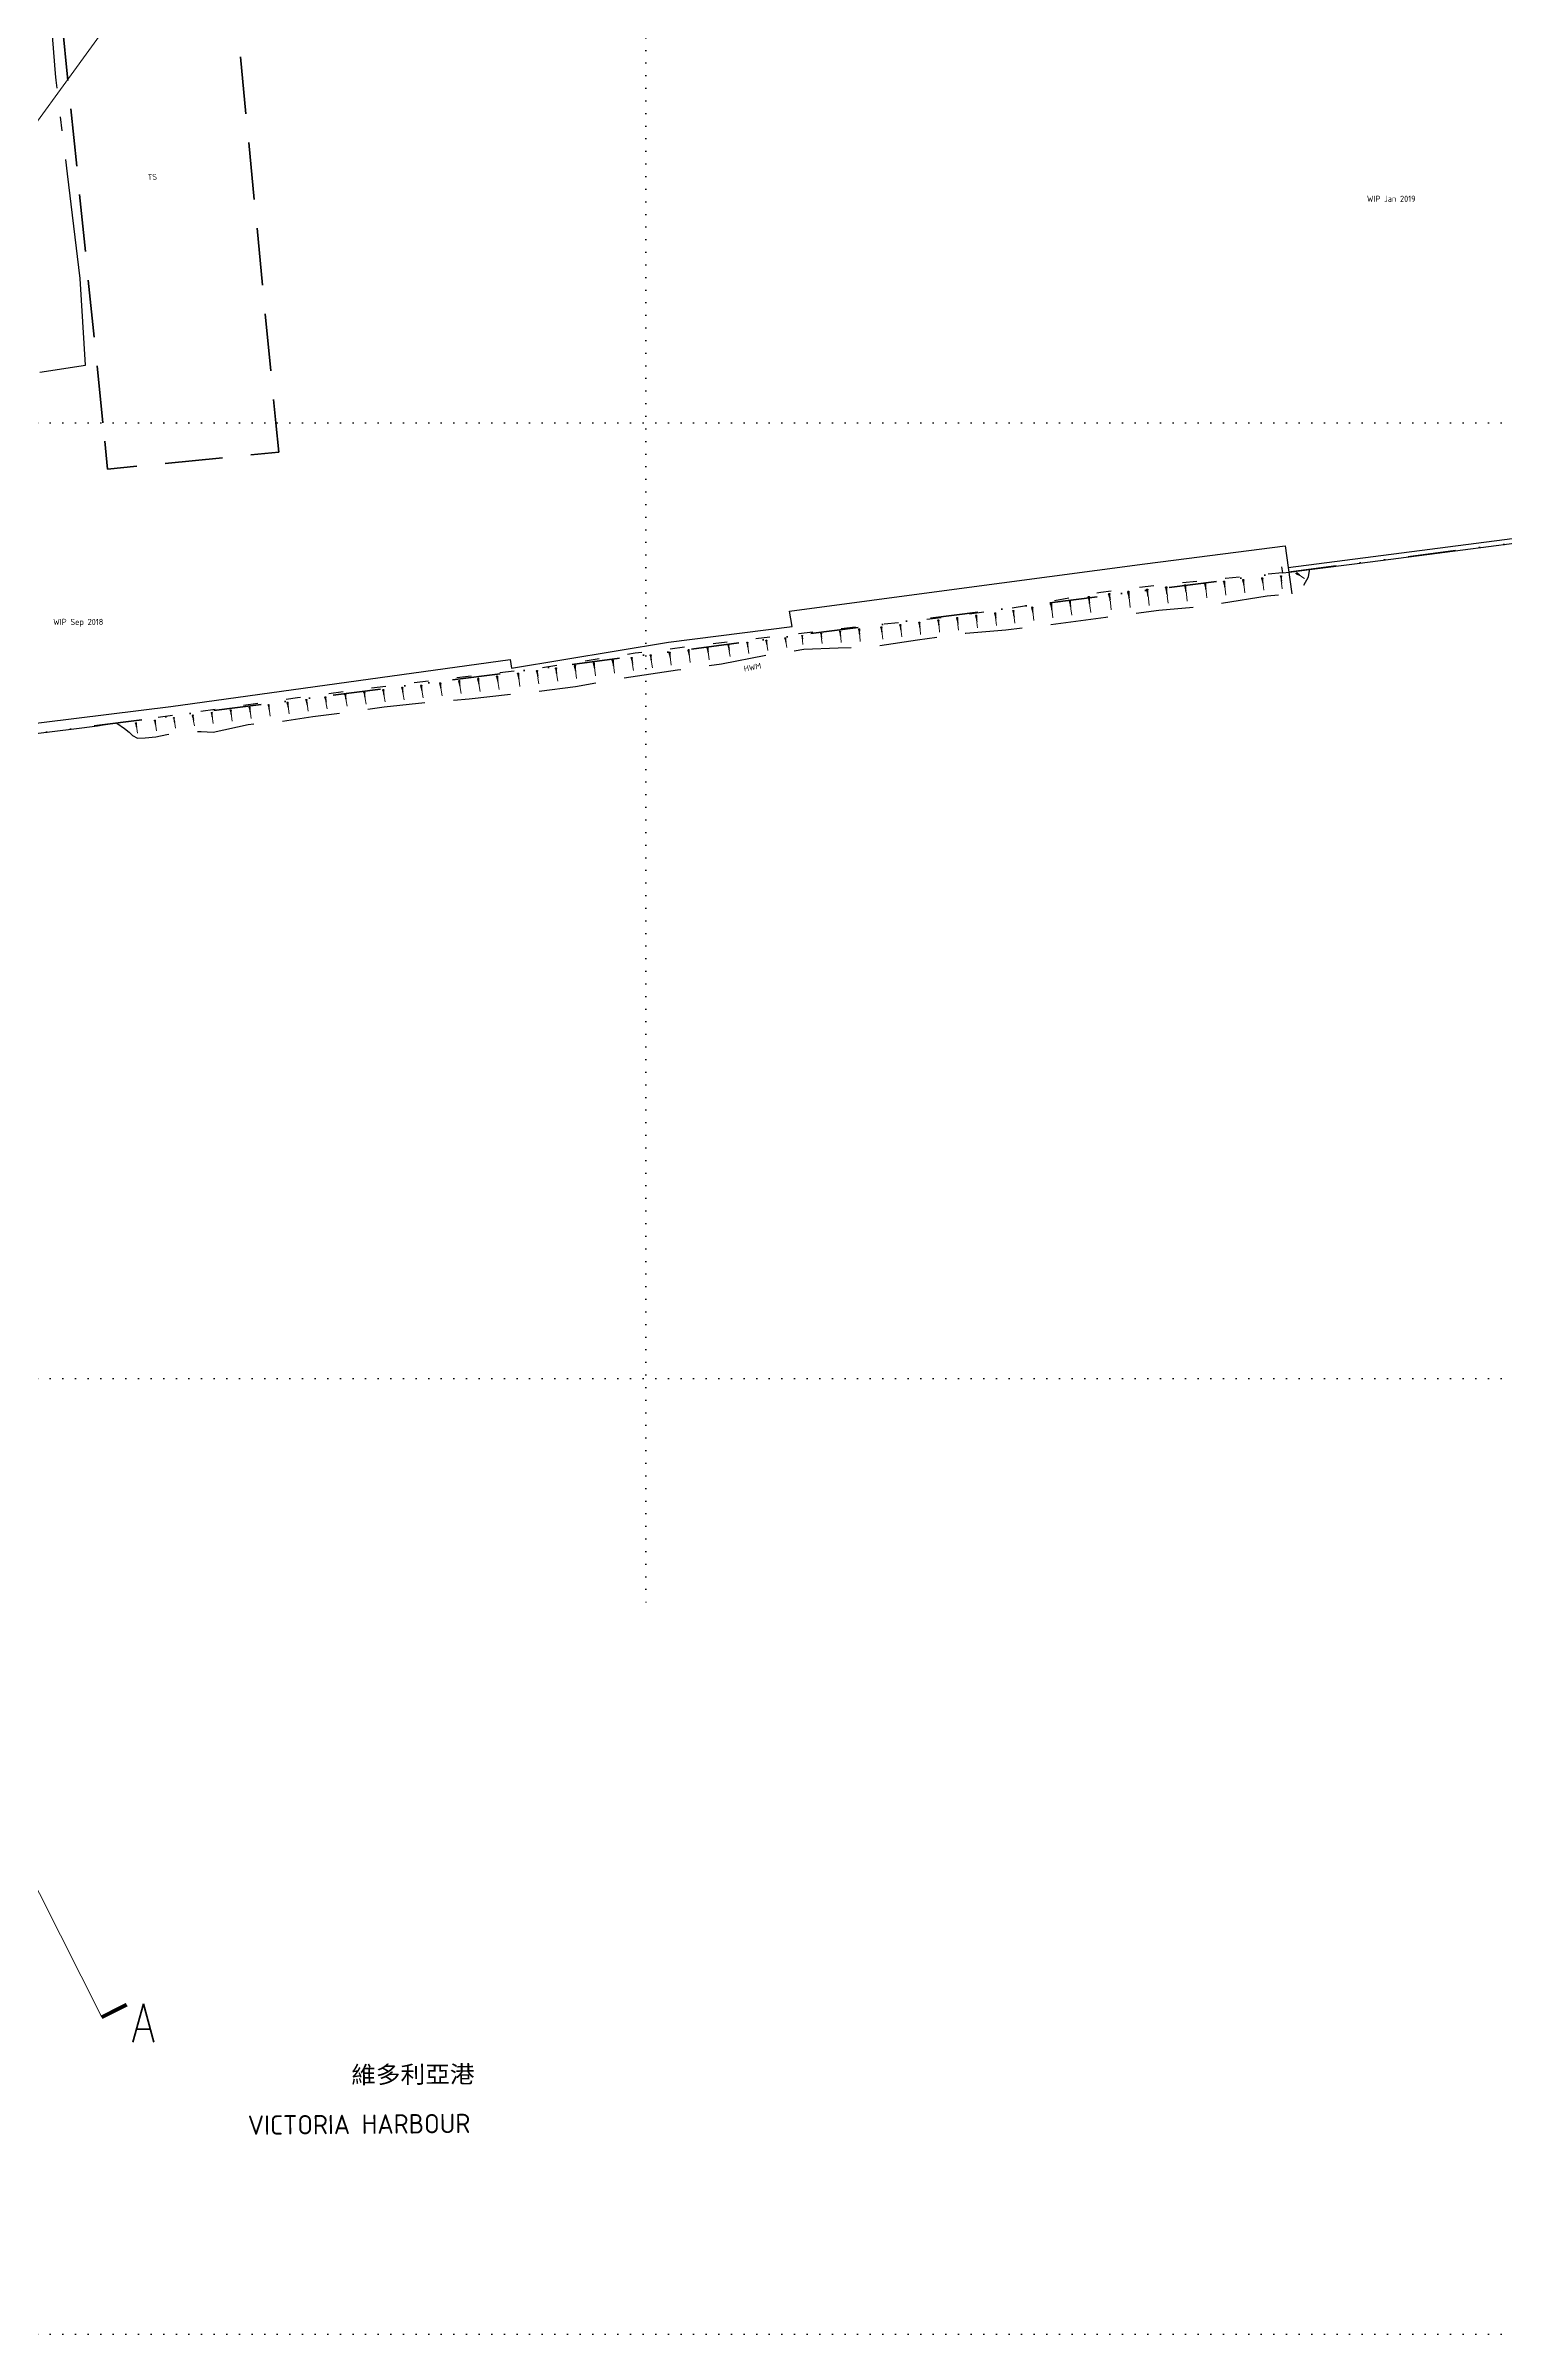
# Model space of a CAD drawing. Header units: millimetres. Extents: x 833600 to 836188, y 816856 to 818701.
# Drawn here: x 834674.4 to 834979.6, y 817600 to 818078.9 of the extents above; entities that cross this region are included whole.
import ezdxf

# ---------------------------------------------------------------- set-up
doc = ezdxf.new("R2010")
doc.units = ezdxf.units.MM
for name, pattern in [('3', [18.017443, 12.011629, -6.005814]), ('5', [9.008722, 3.002907, -6.005814]), ('DIVIDE', [1.25, 0.5, -0.25, 0, -0.25, 0, -0.25]), ('DOT', [6.35, 0, -6.35])]:
    doc.linetypes.add(name, pattern=pattern)
for name, color, linetype, lineweight in [('00-TITLEBOX', 7, 'Continuous', 20), ('01-basemap', 8, 'Continuous', 15), ('01-bdy', 7, 'DIVIDE', 50), ('01-Grid', 7, 'DOT', 25), ('01-Section mark', 7, 'Continuous', 20)]:
    doc.layers.add(name, color=color, linetype=linetype, lineweight=lineweight)
doc.styles.add('HK_ENG_11', font='HK_ENG.ttf')
doc.styles.add('ROMANS', font='romans.shx', dxfattribs={"width": 0.6})
doc.styles.add('SMO_Hei_W3', font='smo_hei_w3.ttf')
doc.linetypes.add('B1_BDYF', pattern='A,2.5,-0.5,[130,ltypeshp.shx,S=0.5,R=0,X=0,Y=0],-0.5', length=3.5)
doc.linetypes.add('B1_RELVC', pattern='A,1,[3,B1000.shx,S=1,R=0,X=-0.212,Y=0],3', length=4)

msp = doc.modelspace()

# ---------------------------------------------------------------- hatches: boundary and pattern name
at = {"layer": '01-basemap', "linetype": 'Continuous'}
h = msp.add_hatch(color=256, dxfattribs=at)
edge = h.paths.add_edge_path()
edge.add_ellipse((834900.92, 817964.67), major_axis=(0.154, 0.019), ratio=0.731707, start_angle=0, end_angle=360)
for points in [[(834901.08, 817963.43), (834901.08, 817964.69), (834900.77, 817964.65)], [(834905.05, 817963.89), (834905.05, 817965.15), (834904.74, 817965.11)], [(834909.03, 817964.34), (834909.03, 817965.6), (834908.72, 817965.56)], [(834913, 817964.8), (834913, 817966.06), (834912.69, 817966.02)], [(834917.14, 817965.32), (834917.14, 817966.47), (834916.86, 817966.43)], [(834921.12, 817965.74), (834921.12, 817966.82), (834920.86, 817966.79)], [(834925.1, 817966.16), (834925.1, 817967.18), (834924.85, 817967.15)], [(834929.08, 817966.58), (834929.08, 817967.54), (834928.84, 817967.51)], [(834932.98, 817966.93), (834933.02, 817967.93), (834932.77, 817967.91)], [(834936.74, 817968.14), (834936.18, 817968.6), (834936.08, 817968.45)], [(834873.18, 817959.22), (834873.19, 817960.19), (834872.95, 817960.16)], [(834877.01, 817959.71), (834877.01, 817960.69), (834876.77, 817960.66)], [(834880.96, 817960.37), (834880.96, 817961.41), (834880.7, 817961.38)], [(834884.91, 817961.03), (834884.9, 817962.13), (834884.63, 817962.1)], [(834888.85, 817961.69), (834888.85, 817962.85), (834888.57, 817962.82)], [(834892.8, 817962.35), (834892.8, 817963.58), (834892.5, 817963.54)], [(834897.11, 817962.98), (834897.1, 817964.23), (834896.8, 817964.19)], [(834829.27, 817954.23), (834829.25, 817954.99), (834829.07, 817954.96)], [(834832.74, 817954.79), (834832.77, 817955.48), (834832.6, 817955.47)], [(834836.73, 817955.15), (834836.75, 817955.93), (834836.56, 817955.91)], [(834840.71, 817955.52), (834840.74, 817956.38), (834840.52, 817956.36)], [(834844.69, 817955.88), (834844.72, 817956.83), (834844.49, 817956.81)], [(834849.36, 817956.31), (834849.37, 817957.25), (834849.14, 817957.22)], [(834853.33, 817956.8), (834853.34, 817957.74), (834853.11, 817957.71)], [(834857.3, 817957.28), (834857.31, 817958.23), (834857.08, 817958.2)], [(834861.27, 817957.77), (834861.28, 817958.72), (834861.04, 817958.69)], [(834865.24, 817958.25), (834865.25, 817959.21), (834865.01, 817959.18)], [(834869.21, 817958.74), (834869.22, 817959.7), (834868.98, 817959.67)], [(834793.19, 817949.3), (834793.18, 817950.31), (834792.93, 817950.28)], [(834797.15, 817949.86), (834797.14, 817950.86), (834796.89, 817950.83)], [(834801.11, 817950.41), (834801.1, 817951.41), (834800.85, 817951.38)], [(834805.07, 817950.96), (834805.06, 817951.96), (834804.81, 817951.93)], [(834809.03, 817951.51), (834809.02, 817952.51), (834808.78, 817952.48)], [(834812.99, 817952.07), (834812.98, 817953.06), (834812.74, 817953.03)], [(834817.38, 817952.64), (834817.36, 817953.56), (834817.13, 817953.53)], [(834821.34, 817953.17), (834821.32, 817954.04), (834821.11, 817954.01)], [(834825.31, 817953.7), (834825.29, 817954.51), (834825.09, 817954.48)], [(834757.08, 817944.56), (834757.06, 817945.55), (834756.82, 817945.51)], [(834761.05, 817945.02), (834761.03, 817946.02), (834760.79, 817945.99)], [(834765.03, 817945.47), (834765.01, 817946.49), (834764.76, 817946.46)], [(834769, 817945.93), (834768.98, 817946.97), (834768.72, 817946.93)], [(834773.38, 817946.54), (834773.37, 817947.57), (834773.12, 817947.53)], [(834777.34, 817947.09), (834777.33, 817948.12), (834777.08, 817948.08)], [(834781.3, 817947.65), (834781.29, 817948.67), (834781.04, 817948.63)], [(834785.26, 817948.2), (834785.25, 817949.22), (834785, 817949.18)], [(834789.22, 817948.75), (834789.21, 817949.77), (834788.96, 817949.73)], [(834721.14, 817940.1), (834721.13, 817940.98), (834720.91, 817940.95)], [(834725.11, 817940.63), (834725.09, 817941.52), (834724.87, 817941.49)], [(834729.07, 817941.16), (834729.06, 817942.06), (834728.83, 817942.03)], [(834733.04, 817941.68), (834733.02, 817942.6), (834732.79, 817942.57)], [(834737.21, 817942.26), (834737.19, 817943.18), (834736.97, 817943.15)], [(834741.19, 817942.72), (834741.17, 817943.66), (834740.94, 817943.62)], [(834745.16, 817943.18), (834745.14, 817944.13), (834744.91, 817944.1)], [(834749.13, 817943.64), (834749.11, 817944.6), (834748.88, 817944.57)], [(834753.11, 817944.1), (834753.09, 817945.08), (834752.85, 817945.04)], [(834693.39, 817936.41), (834693.37, 817937.21), (834693.18, 817937.18)], [(834697.36, 817936.94), (834697.34, 817937.75), (834697.14, 817937.72)], [(834701.32, 817937.46), (834701.3, 817938.29), (834701.1, 817938.26)], [(834705.29, 817937.99), (834705.27, 817938.83), (834705.06, 817938.8)], [(834709.25, 817938.52), (834709.23, 817939.37), (834709.02, 817939.34)], [(834713.22, 817939.05), (834713.2, 817939.91), (834712.99, 817939.87)], [(834717.18, 817939.57), (834717.16, 817940.44), (834716.95, 817940.41)]]:
    msp.add_hatch(color=256, dxfattribs=at).paths.add_polyline_path(points)
h = msp.add_hatch(color=256, dxfattribs=at)
edge = h.paths.add_edge_path()
edge.add_ellipse((834904.9, 817965.13), major_axis=(0.154, 0.02), ratio=0.731707, start_angle=0, end_angle=360)
h = msp.add_hatch(color=256, dxfattribs=at)
edge = h.paths.add_edge_path()
edge.add_ellipse((834908.87, 817965.58), major_axis=(0.155, 0.02), ratio=0.731707, start_angle=0, end_angle=360)
h = msp.add_hatch(color=256, dxfattribs=at)
edge = h.paths.add_edge_path()
edge.add_ellipse((834912.84, 817966.04), major_axis=(0.155, 0.02), ratio=0.731707, start_angle=0, end_angle=360)
h = msp.add_hatch(color=256, dxfattribs=at)
edge = h.paths.add_edge_path()
edge.add_ellipse((834917, 817966.45), major_axis=(0.141, 0.017), ratio=0.731707, start_angle=0, end_angle=360)
h = msp.add_hatch(color=256, dxfattribs=at)
edge = h.paths.add_edge_path()
edge.add_ellipse((834920.99, 817966.81), major_axis=(0.133, 0.016), ratio=0.731707, start_angle=0, end_angle=360)
h = msp.add_hatch(color=256, dxfattribs=at)
edge = h.paths.add_edge_path()
edge.add_ellipse((834924.98, 817967.16), major_axis=(0.126, 0.016), ratio=0.731707, start_angle=0, end_angle=360)
h = msp.add_hatch(color=256, dxfattribs=at)
edge = h.paths.add_edge_path()
edge.add_ellipse((834928.96, 817967.52), major_axis=(0.118, 0.015), ratio=0.731707, start_angle=0, end_angle=360)
h = msp.add_hatch(color=256, dxfattribs=at)
edge = h.paths.add_edge_path()
edge.add_ellipse((834932.9, 817967.92), major_axis=(0.124, 0.01), ratio=0.731707, start_angle=0, end_angle=360)
h = msp.add_hatch(color=256, dxfattribs=at)
edge = h.paths.add_edge_path()
edge.add_ellipse((834936.13, 817968.53), major_axis=(0.0487, 0.0769), ratio=0.731707, start_angle=0, end_angle=360)
h = msp.add_hatch(color=256, dxfattribs=at)
edge = h.paths.add_edge_path()
edge.add_ellipse((834869.1, 817959.68), major_axis=(0.118, 0.014), ratio=0.731707, start_angle=0, end_angle=360)
h = msp.add_hatch(color=256, dxfattribs=at)
edge = h.paths.add_edge_path()
edge.add_ellipse((834873.07, 817960.17), major_axis=(0.119, 0.014), ratio=0.731707, start_angle=0, end_angle=360)
h = msp.add_hatch(color=256, dxfattribs=at)
edge = h.paths.add_edge_path()
edge.add_ellipse((834876.89, 817960.67), major_axis=(0.119, 0.015), ratio=0.731707, start_angle=0, end_angle=360)
h = msp.add_hatch(color=256, dxfattribs=at)
edge = h.paths.add_edge_path()
edge.add_ellipse((834880.83, 817961.39), major_axis=(0.127, 0.016), ratio=0.731707, start_angle=0, end_angle=360)
h = msp.add_hatch(color=256, dxfattribs=at)
edge = h.paths.add_edge_path()
edge.add_ellipse((834884.77, 817962.11), major_axis=(0.135, 0.017), ratio=0.731707, start_angle=0, end_angle=360)
h = msp.add_hatch(color=256, dxfattribs=at)
edge = h.paths.add_edge_path()
edge.add_ellipse((834888.71, 817962.84), major_axis=(0.143, 0.018), ratio=0.731707, start_angle=0, end_angle=360)
h = msp.add_hatch(color=256, dxfattribs=at)
edge = h.paths.add_edge_path()
edge.add_ellipse((834892.65, 817963.56), major_axis=(0.151, 0.019), ratio=0.731707, start_angle=0, end_angle=360)
h = msp.add_hatch(color=256, dxfattribs=at)
edge = h.paths.add_edge_path()
edge.add_ellipse((834896.95, 817964.21), major_axis=(0.154, 0.019), ratio=0.731707, start_angle=0, end_angle=360)
h = msp.add_hatch(color=256, dxfattribs=at)
edge = h.paths.add_edge_path()
edge.add_ellipse((834829.16, 817954.97), major_axis=(0.0923, 0.0136), ratio=0.731707, start_angle=0, end_angle=360)
h = msp.add_hatch(color=256, dxfattribs=at)
edge = h.paths.add_edge_path()
edge.add_ellipse((834832.68, 817955.47), major_axis=(0.0848, 0.0077), ratio=0.731707, start_angle=0, end_angle=360)
h = msp.add_hatch(color=256, dxfattribs=at)
edge = h.paths.add_edge_path()
edge.add_ellipse((834836.66, 817955.92), major_axis=(0.0957, 0.0087), ratio=0.731707, start_angle=0, end_angle=360)
h = msp.add_hatch(color=256, dxfattribs=at)
edge = h.paths.add_edge_path()
edge.add_ellipse((834840.63, 817956.37), major_axis=(0.107, 0.01), ratio=0.731707, start_angle=0, end_angle=360)
h = msp.add_hatch(color=256, dxfattribs=at)
edge = h.paths.add_edge_path()
edge.add_ellipse((834844.61, 817956.82), major_axis=(0.118, 0.011), ratio=0.731707, start_angle=0, end_angle=360)
h = msp.add_hatch(color=256, dxfattribs=at)
edge = h.paths.add_edge_path()
edge.add_ellipse((834849.25, 817957.23), major_axis=(0.115, 0.013), ratio=0.731707, start_angle=0, end_angle=360)
h = msp.add_hatch(color=256, dxfattribs=at)
edge = h.paths.add_edge_path()
edge.add_ellipse((834853.22, 817957.72), major_axis=(0.116, 0.013), ratio=0.731707, start_angle=0, end_angle=360)
h = msp.add_hatch(color=256, dxfattribs=at)
edge = h.paths.add_edge_path()
edge.add_ellipse((834857.19, 817958.21), major_axis=(0.116, 0.013), ratio=0.731707, start_angle=0, end_angle=360)
h = msp.add_hatch(color=256, dxfattribs=at)
edge = h.paths.add_edge_path()
edge.add_ellipse((834861.16, 817958.7), major_axis=(0.117, 0.014), ratio=0.731707, start_angle=0, end_angle=360)
h = msp.add_hatch(color=256, dxfattribs=at)
edge = h.paths.add_edge_path()
edge.add_ellipse((834865.13, 817959.19), major_axis=(0.118, 0.014), ratio=0.731707, start_angle=0, end_angle=360)
h = msp.add_hatch(color=256, dxfattribs=at)
edge = h.paths.add_edge_path()
edge.add_ellipse((834793.05, 817950.3), major_axis=(0.124, 0.017), ratio=0.731707, start_angle=0, end_angle=360)
h = msp.add_hatch(color=256, dxfattribs=at)
edge = h.paths.add_edge_path()
edge.add_ellipse((834797.01, 817950.85), major_axis=(0.124, 0.017), ratio=0.731707, start_angle=0, end_angle=360)
h = msp.add_hatch(color=256, dxfattribs=at)
edge = h.paths.add_edge_path()
edge.add_ellipse((834800.98, 817951.4), major_axis=(0.123, 0.017), ratio=0.731707, start_angle=0, end_angle=360)
h = msp.add_hatch(color=256, dxfattribs=at)
edge = h.paths.add_edge_path()
edge.add_ellipse((834804.94, 817951.95), major_axis=(0.123, 0.017), ratio=0.731707, start_angle=0, end_angle=360)
h = msp.add_hatch(color=256, dxfattribs=at)
edge = h.paths.add_edge_path()
edge.add_ellipse((834808.9, 817952.5), major_axis=(0.123, 0.017), ratio=0.731707, start_angle=0, end_angle=360)
h = msp.add_hatch(color=256, dxfattribs=at)
edge = h.paths.add_edge_path()
edge.add_ellipse((834812.86, 817953.05), major_axis=(0.122, 0.017), ratio=0.731707, start_angle=0, end_angle=360)
h = msp.add_hatch(color=256, dxfattribs=at)
edge = h.paths.add_edge_path()
edge.add_ellipse((834817.24, 817953.55), major_axis=(0.113, 0.017), ratio=0.731707, start_angle=0, end_angle=360)
h = msp.add_hatch(color=256, dxfattribs=at)
edge = h.paths.add_edge_path()
edge.add_ellipse((834821.22, 817954.02), major_axis=(0.106, 0.016), ratio=0.731707, start_angle=0, end_angle=360)
h = msp.add_hatch(color=256, dxfattribs=at)
edge = h.paths.add_edge_path()
edge.add_ellipse((834825.19, 817954.5), major_axis=(0.0992, 0.0146), ratio=0.731707, start_angle=0, end_angle=360)
h = msp.add_hatch(color=256, dxfattribs=at)
edge = h.paths.add_edge_path()
edge.add_ellipse((834756.94, 817945.53), major_axis=(0.122, 0.018), ratio=0.731707, start_angle=0, end_angle=360)
h = msp.add_hatch(color=256, dxfattribs=at)
edge = h.paths.add_edge_path()
edge.add_ellipse((834760.91, 817946), major_axis=(0.123, 0.018), ratio=0.731707, start_angle=0, end_angle=360)
h = msp.add_hatch(color=256, dxfattribs=at)
edge = h.paths.add_edge_path()
edge.add_ellipse((834764.88, 817946.48), major_axis=(0.125, 0.018), ratio=0.731707, start_angle=0, end_angle=360)
h = msp.add_hatch(color=256, dxfattribs=at)
edge = h.paths.add_edge_path()
edge.add_ellipse((834768.85, 817946.95), major_axis=(0.127, 0.019), ratio=0.731707, start_angle=0, end_angle=360)
h = msp.add_hatch(color=256, dxfattribs=at)
edge = h.paths.add_edge_path()
edge.add_ellipse((834773.24, 817947.55), major_axis=(0.126, 0.017), ratio=0.731707, start_angle=0, end_angle=360)
h = msp.add_hatch(color=256, dxfattribs=at)
edge = h.paths.add_edge_path()
edge.add_ellipse((834777.2, 817948.1), major_axis=(0.125, 0.017), ratio=0.731707, start_angle=0, end_angle=360)
h = msp.add_hatch(color=256, dxfattribs=at)
edge = h.paths.add_edge_path()
edge.add_ellipse((834781.17, 817948.65), major_axis=(0.125, 0.017), ratio=0.731707, start_angle=0, end_angle=360)
h = msp.add_hatch(color=256, dxfattribs=at)
edge = h.paths.add_edge_path()
edge.add_ellipse((834785.13, 817949.2), major_axis=(0.125, 0.017), ratio=0.731707, start_angle=0, end_angle=360)
h = msp.add_hatch(color=256, dxfattribs=at)
edge = h.paths.add_edge_path()
edge.add_ellipse((834789.09, 817949.75), major_axis=(0.124, 0.017), ratio=0.731707, start_angle=0, end_angle=360)
h = msp.add_hatch(color=256, dxfattribs=at)
edge = h.paths.add_edge_path()
edge.add_ellipse((834721.02, 817940.97), major_axis=(0.108, 0.016), ratio=0.731707, start_angle=0, end_angle=360)
h = msp.add_hatch(color=256, dxfattribs=at)
edge = h.paths.add_edge_path()
edge.add_ellipse((834724.98, 817941.51), major_axis=(0.11, 0.016), ratio=0.731707, start_angle=0, end_angle=360)
h = msp.add_hatch(color=256, dxfattribs=at)
edge = h.paths.add_edge_path()
edge.add_ellipse((834728.94, 817942.05), major_axis=(0.111, 0.016), ratio=0.731707, start_angle=0, end_angle=360)
h = msp.add_hatch(color=256, dxfattribs=at)
edge = h.paths.add_edge_path()
edge.add_ellipse((834732.91, 817942.59), major_axis=(0.113, 0.017), ratio=0.731707, start_angle=0, end_angle=360)
h = msp.add_hatch(color=256, dxfattribs=at)
edge = h.paths.add_edge_path()
edge.add_ellipse((834737.08, 817943.17), major_axis=(0.113, 0.017), ratio=0.731707, start_angle=0, end_angle=360)
h = msp.add_hatch(color=256, dxfattribs=at)
edge = h.paths.add_edge_path()
edge.add_ellipse((834741.05, 817943.64), major_axis=(0.115, 0.017), ratio=0.731707, start_angle=0, end_angle=360)
h = msp.add_hatch(color=256, dxfattribs=at)
edge = h.paths.add_edge_path()
edge.add_ellipse((834745.02, 817944.11), major_axis=(0.116, 0.017), ratio=0.731707, start_angle=0, end_angle=360)
h = msp.add_hatch(color=256, dxfattribs=at)
edge = h.paths.add_edge_path()
edge.add_ellipse((834749, 817944.59), major_axis=(0.118, 0.017), ratio=0.731707, start_angle=0, end_angle=360)
h = msp.add_hatch(color=256, dxfattribs=at)
edge = h.paths.add_edge_path()
edge.add_ellipse((834752.97, 817945.06), major_axis=(0.12, 0.018), ratio=0.731707, start_angle=0, end_angle=360)
h = msp.add_hatch(color=256, dxfattribs=at)
edge = h.paths.add_edge_path()
edge.add_ellipse((834693.28, 817937.19), major_axis=(0.0979, 0.0144), ratio=0.731707, start_angle=0, end_angle=360)
h = msp.add_hatch(color=256, dxfattribs=at)
edge = h.paths.add_edge_path()
edge.add_ellipse((834697.24, 817937.73), major_axis=(0.0994, 0.0147), ratio=0.731707, start_angle=0, end_angle=360)
h = msp.add_hatch(color=256, dxfattribs=at)
edge = h.paths.add_edge_path()
edge.add_ellipse((834701.2, 817938.27), major_axis=(0.101, 0.015), ratio=0.731707, start_angle=0, end_angle=360)
h = msp.add_hatch(color=256, dxfattribs=at)
edge = h.paths.add_edge_path()
edge.add_ellipse((834705.16, 817938.81), major_axis=(0.102, 0.015), ratio=0.731707, start_angle=0, end_angle=360)
h = msp.add_hatch(color=256, dxfattribs=at)
edge = h.paths.add_edge_path()
edge.add_ellipse((834709.13, 817939.35), major_axis=(0.104, 0.015), ratio=0.731707, start_angle=0, end_angle=360)
h = msp.add_hatch(color=256, dxfattribs=at)
edge = h.paths.add_edge_path()
edge.add_ellipse((834713.09, 817939.89), major_axis=(0.105, 0.016), ratio=0.731707, start_angle=0, end_angle=360)
h = msp.add_hatch(color=256, dxfattribs=at)
edge = h.paths.add_edge_path()
edge.add_ellipse((834717.05, 817940.43), major_axis=(0.107, 0.016), ratio=0.731707, start_angle=0, end_angle=360)

# ---------------------------------------------------------------- linework, layer by layer
at = {"layer": '00-TITLEBOX'}
msp.add_lwpolyline([(834142.32, 817754.29), (834522.64, 818277.79), (834722.86, 818132.33), (834342.53, 817608.83)], close=True, dxfattribs=at)
at = {"layer": '01-basemap', "linetype": 'Continuous', "lineweight": 30}
for p, q in [((834901.08, 817964.69), (834900.77, 817964.65)), ((834900.77, 817964.65), (834901.08, 817963.43)), ((834901.08, 817963.43), (834901.08, 817964.69)), ((834905.05, 817965.15), (834904.74, 817965.11)), ((834904.74, 817965.11), (834905.05, 817963.89)), ((834905.05, 817963.89), (834905.05, 817965.15)), ((834909.03, 817965.6), (834908.72, 817965.56)), ((834908.72, 817965.56), (834909.03, 817964.34)), ((834909.03, 817964.34), (834909.03, 817965.6)), ((834913, 817966.06), (834912.69, 817966.02)), ((834912.69, 817966.02), (834913, 817964.8)), ((834913, 817964.8), (834913, 817966.06)), ((834917.14, 817966.47), (834916.86, 817966.43)), ((834916.86, 817966.43), (834917.14, 817965.32)), ((834917.14, 817965.32), (834917.14, 817966.47)), ((834921.12, 817966.82), (834920.86, 817966.79)), ((834920.86, 817966.79), (834921.12, 817965.74)), ((834921.12, 817965.74), (834921.12, 817966.82)), ((834925.1, 817967.18), (834924.85, 817967.15)), ((834924.85, 817967.15), (834925.1, 817966.16)), ((834925.1, 817966.16), (834925.1, 817967.18)), ((834929.08, 817967.54), (834928.84, 817967.51)), ((834928.84, 817967.51), (834929.08, 817966.58)), ((834929.08, 817966.58), (834929.08, 817967.54)), ((834933.02, 817967.93), (834932.77, 817967.91)), ((834932.77, 817967.91), (834932.98, 817966.93)), ((834932.98, 817966.93), (834933.02, 817967.93)), ((834936.18, 817968.6), (834936.08, 817968.45)), ((834936.08, 817968.45), (834936.74, 817968.14)), ((834936.74, 817968.14), (834936.18, 817968.6)), ((834873.19, 817960.19), (834872.95, 817960.16)), ((834872.95, 817960.16), (834873.18, 817959.22)), ((834873.18, 817959.22), (834873.19, 817960.19)), ((834877.01, 817960.69), (834876.77, 817960.66)), ((834876.77, 817960.66), (834877.01, 817959.71)), ((834877.01, 817959.71), (834877.01, 817960.69)), ((834880.96, 817961.41), (834880.7, 817961.38)), ((834880.7, 817961.38), (834880.96, 817960.37)), ((834880.96, 817960.37), (834880.96, 817961.41)), ((834884.9, 817962.13), (834884.63, 817962.1)), ((834884.63, 817962.1), (834884.91, 817961.03)), ((834884.91, 817961.03), (834884.9, 817962.13)), ((834888.85, 817962.85), (834888.57, 817962.82)), ((834888.57, 817962.82), (834888.85, 817961.69)), ((834888.85, 817961.69), (834888.85, 817962.85)), ((834892.8, 817963.58), (834892.5, 817963.54)), ((834892.5, 817963.54), (834892.8, 817962.35)), ((834892.8, 817962.35), (834892.8, 817963.58)), ((834897.1, 817964.23), (834896.8, 817964.19)), ((834896.8, 817964.19), (834897.11, 817962.98)), ((834897.11, 817962.98), (834897.1, 817964.23)), ((834829.25, 817954.99), (834829.07, 817954.96)), ((834829.07, 817954.96), (834829.27, 817954.23)), ((834829.27, 817954.23), (834829.25, 817954.99)), ((834832.77, 817955.48), (834832.6, 817955.47)), ((834832.6, 817955.47), (834832.74, 817954.79)), ((834832.74, 817954.79), (834832.77, 817955.48)), ((834836.75, 817955.93), (834836.56, 817955.91)), ((834836.56, 817955.91), (834836.73, 817955.15)), ((834836.73, 817955.15), (834836.75, 817955.93)), ((834840.74, 817956.38), (834840.52, 817956.36)), ((834840.52, 817956.36), (834840.71, 817955.52)), ((834840.71, 817955.52), (834840.74, 817956.38)), ((834844.72, 817956.83), (834844.49, 817956.81)), ((834844.49, 817956.81), (834844.69, 817955.88)), ((834844.69, 817955.88), (834844.72, 817956.83)), ((834849.37, 817957.25), (834849.14, 817957.22)), ((834849.14, 817957.22), (834849.36, 817956.31)), ((834849.36, 817956.31), (834849.37, 817957.25)), ((834853.34, 817957.74), (834853.11, 817957.71)), ((834853.11, 817957.71), (834853.33, 817956.8)), ((834853.33, 817956.8), (834853.34, 817957.74)), ((834857.31, 817958.23), (834857.08, 817958.2)), ((834857.08, 817958.2), (834857.3, 817957.28)), ((834857.3, 817957.28), (834857.31, 817958.23)), ((834861.28, 817958.72), (834861.04, 817958.69)), ((834861.04, 817958.69), (834861.27, 817957.77)), ((834861.27, 817957.77), (834861.28, 817958.72)), ((834865.25, 817959.21), (834865.01, 817959.18)), ((834865.01, 817959.18), (834865.24, 817958.25)), ((834865.24, 817958.25), (834865.25, 817959.21)), ((834869.22, 817959.7), (834868.98, 817959.67)), ((834868.98, 817959.67), (834869.21, 817958.74)), ((834869.21, 817958.74), (834869.22, 817959.7)), ((834793.18, 817950.31), (834792.93, 817950.28)), ((834792.93, 817950.28), (834793.19, 817949.3)), ((834793.19, 817949.3), (834793.18, 817950.31)), ((834797.14, 817950.86), (834796.89, 817950.83)), ((834796.89, 817950.83), (834797.15, 817949.86)), ((834797.15, 817949.86), (834797.14, 817950.86)), ((834801.1, 817951.41), (834800.85, 817951.38)), ((834800.85, 817951.38), (834801.11, 817950.41)), ((834801.11, 817950.41), (834801.1, 817951.41)), ((834805.06, 817951.96), (834804.81, 817951.93)), ((834804.81, 817951.93), (834805.07, 817950.96)), ((834805.07, 817950.96), (834805.06, 817951.96)), ((834809.02, 817952.51), (834808.78, 817952.48)), ((834808.78, 817952.48), (834809.03, 817951.51)), ((834809.03, 817951.51), (834809.02, 817952.51)), ((834812.98, 817953.06), (834812.74, 817953.03)), ((834812.74, 817953.03), (834812.99, 817952.07)), ((834812.99, 817952.07), (834812.98, 817953.06)), ((834817.36, 817953.56), (834817.13, 817953.53)), ((834817.13, 817953.53), (834817.38, 817952.64)), ((834817.38, 817952.64), (834817.36, 817953.56)), ((834821.32, 817954.04), (834821.11, 817954.01)), ((834821.11, 817954.01), (834821.34, 817953.17)), ((834821.34, 817953.17), (834821.32, 817954.04)), ((834825.29, 817954.51), (834825.09, 817954.48)), ((834825.09, 817954.48), (834825.31, 817953.7)), ((834825.31, 817953.7), (834825.29, 817954.51)), ((834757.06, 817945.55), (834756.82, 817945.51)), ((834756.82, 817945.51), (834757.08, 817944.56)), ((834757.08, 817944.56), (834757.06, 817945.55)), ((834761.03, 817946.02), (834760.79, 817945.99)), ((834760.79, 817945.99), (834761.05, 817945.02)), ((834761.05, 817945.02), (834761.03, 817946.02)), ((834765.01, 817946.49), (834764.76, 817946.46)), ((834764.76, 817946.46), (834765.03, 817945.47)), ((834765.03, 817945.47), (834765.01, 817946.49)), ((834768.98, 817946.97), (834768.72, 817946.93)), ((834768.72, 817946.93), (834769, 817945.93)), ((834769, 817945.93), (834768.98, 817946.97)), ((834773.37, 817947.57), (834773.12, 817947.53)), ((834773.12, 817947.53), (834773.38, 817946.54)), ((834773.38, 817946.54), (834773.37, 817947.57)), ((834777.33, 817948.12), (834777.08, 817948.08)), ((834777.08, 817948.08), (834777.34, 817947.09)), ((834777.34, 817947.09), (834777.33, 817948.12)), ((834781.29, 817948.67), (834781.04, 817948.63)), ((834781.04, 817948.63), (834781.3, 817947.65)), ((834781.3, 817947.65), (834781.29, 817948.67)), ((834785.25, 817949.22), (834785, 817949.18)), ((834785, 817949.18), (834785.26, 817948.2)), ((834785.26, 817948.2), (834785.25, 817949.22)), ((834789.21, 817949.77), (834788.96, 817949.73)), ((834788.96, 817949.73), (834789.22, 817948.75)), ((834789.22, 817948.75), (834789.21, 817949.77)), ((834721.13, 817940.98), (834720.91, 817940.95)), ((834720.91, 817940.95), (834721.14, 817940.1)), ((834721.14, 817940.1), (834721.13, 817940.98)), ((834725.09, 817941.52), (834724.87, 817941.49)), ((834724.87, 817941.49), (834725.11, 817940.63)), ((834725.11, 817940.63), (834725.09, 817941.52)), ((834729.06, 817942.06), (834728.83, 817942.03)), ((834728.83, 817942.03), (834729.07, 817941.16)), ((834729.07, 817941.16), (834729.06, 817942.06)), ((834733.02, 817942.6), (834732.79, 817942.57)), ((834732.79, 817942.57), (834733.04, 817941.68)), ((834733.04, 817941.68), (834733.02, 817942.6)), ((834737.19, 817943.18), (834736.97, 817943.15)), ((834736.97, 817943.15), (834737.21, 817942.26)), ((834737.21, 817942.26), (834737.19, 817943.18)), ((834741.17, 817943.66), (834740.94, 817943.62)), ((834740.94, 817943.62), (834741.19, 817942.72)), ((834741.19, 817942.72), (834741.17, 817943.66)), ((834745.14, 817944.13), (834744.91, 817944.1)), ((834744.91, 817944.1), (834745.16, 817943.18)), ((834745.16, 817943.18), (834745.14, 817944.13)), ((834749.11, 817944.6), (834748.88, 817944.57)), ((834748.88, 817944.57), (834749.13, 817943.64)), ((834749.13, 817943.64), (834749.11, 817944.6)), ((834753.09, 817945.08), (834752.85, 817945.04)), ((834752.85, 817945.04), (834753.11, 817944.1)), ((834753.11, 817944.1), (834753.09, 817945.08)), ((834693.37, 817937.21), (834693.18, 817937.18)), ((834693.18, 817937.18), (834693.39, 817936.41)), ((834693.39, 817936.41), (834693.37, 817937.21)), ((834697.34, 817937.75), (834697.14, 817937.72)), ((834697.14, 817937.72), (834697.36, 817936.94)), ((834697.36, 817936.94), (834697.34, 817937.75)), ((834701.3, 817938.29), (834701.1, 817938.26)), ((834701.1, 817938.26), (834701.32, 817937.46)), ((834701.32, 817937.46), (834701.3, 817938.29)), ((834705.27, 817938.83), (834705.06, 817938.8)), ((834705.06, 817938.8), (834705.29, 817937.99)), ((834705.29, 817937.99), (834705.27, 817938.83)), ((834709.23, 817939.37), (834709.02, 817939.34)), ((834709.02, 817939.34), (834709.25, 817938.52)), ((834709.25, 817938.52), (834709.23, 817939.37)), ((834713.2, 817939.91), (834712.99, 817939.87)), ((834712.99, 817939.87), (834713.22, 817939.05)), ((834713.22, 817939.05), (834713.2, 817939.91)), ((834717.16, 817940.44), (834716.95, 817940.41)), ((834716.95, 817940.41), (834717.18, 817939.57)), ((834717.18, 817939.57), (834717.16, 817940.44))]:
    msp.add_line(p, q, dxfattribs=at)
at = {"layer": '01-basemap', "linetype": 'Continuous', "lineweight": 13}
for p, q in [((834917.21, 817964.77), (834917.38, 817963.41)), ((834921.19, 817965.22), (834921.34, 817963.93)), ((834925.16, 817965.67), (834925.31, 817964.46)), ((834929.14, 817966.11), (834929.28, 817964.98)), ((834933.02, 817966.45), (834933.11, 817965.26)), ((834937.04, 817967.95), (834937.78, 817967.48)), ((834881.02, 817959.88), (834881.18, 817958.65)), ((834884.97, 817960.5), (834885.14, 817959.2)), ((834888.92, 817961.13), (834889.1, 817959.76)), ((834892.87, 817961.76), (834893.06, 817960.31)), ((834897.18, 817962.38), (834897.37, 817960.9)), ((834901.16, 817962.83), (834901.34, 817961.35)), ((834905.13, 817963.29), (834905.32, 817961.8)), ((834909.1, 817963.74), (834909.29, 817962.25)), ((834913.08, 817964.2), (834913.27, 817962.7)), ((834840.75, 817955.1), (834840.84, 817954.07)), ((834844.73, 817955.42), (834844.84, 817954.29)), ((834849.41, 817955.86), (834849.54, 817954.76)), ((834853.38, 817956.35), (834853.51, 817955.23)), ((834857.35, 817956.83), (834857.48, 817955.71)), ((834861.32, 817957.31), (834861.45, 817956.18)), ((834865.29, 817957.79), (834865.42, 817956.66)), ((834869.26, 817958.27), (834869.4, 817957.14)), ((834873.24, 817958.76), (834873.37, 817957.61)), ((834877.07, 817959.25), (834877.22, 817958.1)), ((834805.13, 817950.48), (834805.29, 817949.3)), ((834809.1, 817951.04), (834809.26, 817949.86)), ((834813.06, 817951.59), (834813.22, 817950.41)), ((834817.44, 817952.2), (834817.6, 817951.11)), ((834821.4, 817952.76), (834821.55, 817951.74)), ((834825.36, 817953.31), (834825.5, 817952.36)), ((834829.32, 817953.87), (834829.45, 817952.98)), ((834832.77, 817954.46), (834832.85, 817953.65)), ((834836.76, 817954.78), (834836.84, 817953.86)), ((834769.07, 817945.44), (834769.25, 817944.22)), ((834773.44, 817946.05), (834773.61, 817944.84)), ((834777.4, 817946.6), (834777.57, 817945.4)), ((834781.37, 817947.16), (834781.53, 817945.95)), ((834785.33, 817947.71), (834785.49, 817946.51)), ((834789.29, 817948.27), (834789.45, 817947.07)), ((834793.25, 817948.82), (834793.41, 817947.63)), ((834797.21, 817949.37), (834797.37, 817948.18)), ((834801.17, 817949.93), (834801.33, 817948.74)), ((834729.14, 817940.72), (834729.3, 817939.65)), ((834733.1, 817941.25), (834733.26, 817940.16)), ((834737.28, 817941.82), (834737.44, 817940.73)), ((834741.25, 817942.27), (834741.42, 817941.17)), ((834745.23, 817942.73), (834745.39, 817941.6)), ((834749.2, 817943.18), (834749.37, 817942.04)), ((834753.18, 817943.63), (834753.35, 817942.48)), ((834757.15, 817944.08), (834757.32, 817942.91)), ((834761.12, 817944.53), (834761.3, 817943.35)), ((834765.1, 817944.99), (834765.28, 817943.78)), ((834693.45, 817936.03), (834693.59, 817935.08)), ((834697.41, 817936.55), (834697.55, 817935.59)), ((834701.38, 817937.07), (834701.52, 817936.1)), ((834705.34, 817937.59), (834705.49, 817936.61)), ((834709.31, 817938.11), (834709.46, 817937.11)), ((834713.28, 817938.64), (834713.43, 817937.62)), ((834717.24, 817939.16), (834717.39, 817938.13)), ((834721.21, 817939.68), (834721.36, 817938.64)), ((834725.17, 817940.2), (834725.33, 817939.15))]:
    msp.add_line(p, q, dxfattribs=at)
at = {"layer": '01-basemap', "linetype": '3', "lineweight": 40, "flags": 128}
for points in [[(834675.3, 818108.48), (834711.69, 818111.98), (834722.56, 818000)], [(834686.34, 818000), (834675.3, 818108.48)], [(834722.56, 818000), (834723.16, 817993.87), (834687.32, 817990.35), (834686.34, 818000)]]:
    msp.add_lwpolyline(points, dxfattribs=at)
at = {"layer": '01-basemap', "linetype": 'B1_BDYF', "lineweight": 30, "flags": 128}
for points in [[(834676.46, 818073.1), (834675.24, 818088.16), (834676.1, 818088.24)], [(834673.14, 818010.61), (834682.73, 818012.1), (834681.61, 818030.21), (834678.94, 818052.17)], [(834646.47, 817933.51), (834646.48, 817933.52), (834646.9, 817934.05), (834700.6, 817940.63), (834735.28, 817945.5), (834771.6, 817950.5), (834771.87, 817948.66), (834804.73, 817954.14), (834830.58, 817957.37), (834830.04, 817960.64), (834864.52, 817965.23), (834904.39, 817970.5), (834910.37, 817971.28), (834933.77, 817974.31), (834934.39, 817969.75), (834997.45, 817977.88), (835046.17, 817983.63)], [(834934.39, 817969.75), (834935.16, 817964.23)]]:
    msp.add_lwpolyline(points, dxfattribs=at)
at = {"layer": '01-basemap', "linetype": '5', "lineweight": 30, "flags": 128}
for points in [[(834678.94, 818052.17), (834676.57, 818071.72), (834676.46, 818073.1)], [(834933.18, 817968.61), (834921.26, 817967.46), (834906.5, 817965.95), (834895.17, 817964.54), (834882.95, 817962.3), (834874.64, 817960.9), (834856.83, 817958.59), (834847.14, 817957.63), (834827.7, 817955.41), (834797.71, 817951.8), (834777.65, 817948.66), (834751.25, 817945.58), (834727.09, 817942.47), (834689.02, 817937.12)]]:
    msp.add_lwpolyline(points, dxfattribs=at)
at = {"layer": '01-basemap', "linetype": 'Continuous', "lineweight": 30, "flags": 128}
for points in [[(834938.84, 817969.32), (834949.36, 817970.65), (834965.57, 817972.77), (834981.67, 817974.83), (834997.85, 817976.97), (835013.95, 817978.99), (835030.07, 817981.12), (835040.21, 817982.4), (835046.4, 817983.19), (835058.39, 817984.52), (835071.87, 817986.22), (835071.68, 817987.7), (835074.1, 817987.99)], [(834689.26, 817937.15), (834686.38, 817936.72), (834685.24, 817936.57), (834680.26, 817935.92), (834659.15, 817933.32)]]:
    msp.add_lwpolyline(points, dxfattribs=at)
at = {"layer": '01-basemap', "linetype": '3', "lineweight": 30, "flags": 128}
msp.add_lwpolyline([(834689.26, 817937.15), (834690.87, 817936.04), (834691.82, 817935.3), (834692.55, 817934.62), (834693.6, 817934.02), (834695.19, 817934.07), (834697.45, 817934.31), (834699.7, 817934.81), (834706.89, 817935.46), (834709.42, 817935.26), (834716.75, 817936.89), (834723.32, 817937.52), (834730.31, 817938.58), (834735.86, 817939.29), (834745.2, 817940.56), (834754.7, 817941.6), (834763.03, 817942.24), (834775.34, 817943.63), (834785.27, 817944.81), (834794.88, 817946.55), (834806.63, 817948.3), (834815.77, 817949.58), (834825.34, 817951.46), (834833.01, 817952.65), (834840.21, 817952.93), (834847.28, 817953.16), (834856.84, 817954.61), (834866.93, 817956.04), (834875.27, 817956.67), (834884.28, 817957.77), (834896.23, 817959.34), (834907.32, 817960.81), (834916.23, 817961.64), (834930.01, 817963.84), (834935.49, 817964.29), (834937.43, 817965.64), (834938.67, 817967.77), (834938.82, 817969.15), (834938.84, 817969.32)], dxfattribs=at)
at = {"layer": '01-basemap', "linetype": 'B1_RELVC', "lineweight": 30, "flags": 128}
msp.add_lwpolyline([(834933.02, 817969.89), (834933.18, 817968.61), (834934.69, 817968.8), (834938.84, 817969.32)], dxfattribs=at)
at = {"layer": '01-basemap', "linetype": 'Continuous', "lineweight": 30}
for centre, major_axis in [((834900.92, 817964.67), (0.154, 0.019)), ((834908.87, 817965.58), (0.155, 0.02)), ((834912.84, 817966.04), (0.155, 0.02)), ((834928.96, 817967.52), (0.118, 0.015)), ((834936.13, 817968.53), (0.0487, 0.0769)), ((834876.89, 817960.67), (0.119, 0.015)), ((834884.77, 817962.11), (0.135, 0.017)), ((834892.65, 817963.56), (0.151, 0.019)), ((834896.95, 817964.21), (0.154, 0.019)), ((834849.25, 817957.23), (0.115, 0.013)), ((834865.13, 817959.19), (0.118, 0.014)), ((834777.2, 817948.1), (0.125, 0.017)), ((834781.17, 817948.65), (0.125, 0.017)), ((834721.02, 817940.97), (0.108, 0.016)), ((834724.98, 817941.51), (0.11, 0.016)), ((834749, 817944.59), (0.118, 0.017)), ((834752.97, 817945.06), (0.12, 0.018))]:
    msp.add_ellipse(centre, major_axis=major_axis, ratio=0.731707, dxfattribs=at)
for centre, major_axis in [((834904.9, 817965.13), (0.154, 0.02)), ((834917, 817966.45), (0.141, 0.017)), ((834920.99, 817966.81), (0.133, 0.016)), ((834924.98, 817967.16), (0.126, 0.016)), ((834932.9, 817967.92), (0.124, 0.01)), ((834869.1, 817959.68), (0.118, 0.014)), ((834873.07, 817960.17), (0.119, 0.014)), ((834880.83, 817961.39), (0.127, 0.016)), ((834888.71, 817962.84), (0.143, 0.018)), ((834829.16, 817954.97), (0.0923, 0.0136)), ((834832.68, 817955.47), (0.0848, 0.0077)), ((834836.66, 817955.92), (0.0957, 0.0087)), ((834840.63, 817956.37), (0.107, 0.01)), ((834844.61, 817956.82), (0.118, 0.011)), ((834853.22, 817957.72), (0.116, 0.013)), ((834857.19, 817958.21), (0.116, 0.013)), ((834861.16, 817958.7), (0.117, 0.014)), ((834793.05, 817950.3), (0.124, 0.017)), ((834797.01, 817950.85), (0.124, 0.017)), ((834800.98, 817951.4), (0.123, 0.017)), ((834804.94, 817951.95), (0.123, 0.017)), ((834808.9, 817952.5), (0.123, 0.017)), ((834812.86, 817953.05), (0.122, 0.017)), ((834817.24, 817953.55), (0.113, 0.017)), ((834821.22, 817954.02), (0.106, 0.016)), ((834825.19, 817954.5), (0.0992, 0.0146)), ((834756.94, 817945.53), (0.122, 0.018)), ((834760.91, 817946), (0.123, 0.018)), ((834764.88, 817946.48), (0.125, 0.018)), ((834768.85, 817946.95), (0.127, 0.019)), ((834773.24, 817947.55), (0.126, 0.017)), ((834785.13, 817949.2), (0.125, 0.017)), ((834789.09, 817949.75), (0.124, 0.017)), ((834728.94, 817942.05), (0.111, 0.016)), ((834732.91, 817942.59), (0.113, 0.017)), ((834737.08, 817943.17), (0.113, 0.017)), ((834741.05, 817943.64), (0.115, 0.017)), ((834745.02, 817944.11), (0.116, 0.017)), ((834693.28, 817937.19), (0.0979, 0.0144)), ((834697.24, 817937.73), (0.0994, 0.0147)), ((834701.2, 817938.27), (0.101, 0.015)), ((834705.16, 817938.81), (0.102, 0.015)), ((834709.13, 817939.35), (0.104, 0.015)), ((834713.09, 817939.89), (0.105, 0.016)), ((834717.05, 817940.43), (0.107, 0.016))]:
    msp.add_ellipse(centre, major_axis=major_axis, ratio=0.731707, start_param=0, end_param=6.283185, dxfattribs=at)
at = {"layer": '01-basemap', "linetype": 'Continuous', "lineweight": 13}
for points in [[(834913, 817964.8), (834912.96, 817964.68), (834913.03, 817964.57), (834913.1, 817964.47), (834913.08, 817964.2)], [(834917.14, 817965.32), (834917.11, 817965.21), (834917.17, 817965.11), (834917.23, 817965.02), (834917.21, 817964.77)], [(834921.12, 817965.74), (834921.09, 817965.64), (834921.15, 817965.54), (834921.2, 817965.45), (834921.19, 817965.22)], [(834925.1, 817966.16), (834925.07, 817966.06), (834925.12, 817965.97), (834925.18, 817965.89), (834925.16, 817965.67)], [(834929.08, 817966.58), (834929.05, 817966.48), (834929.1, 817966.4), (834929.15, 817966.32), (834929.14, 817966.11)], [(834932.98, 817966.93), (834932.94, 817966.84), (834932.99, 817966.75), (834933.04, 817966.67), (834933.02, 817966.45)], [(834936.74, 817968.14), (834936.78, 817968.08), (834936.86, 817968.07), (834936.93, 817968.06), (834937.04, 817967.95)], [(834880.96, 817960.37), (834880.93, 817960.27), (834880.98, 817960.19), (834881.04, 817960.1), (834881.02, 817959.88)], [(834884.91, 817961.03), (834884.87, 817960.93), (834884.93, 817960.83), (834884.99, 817960.74), (834884.97, 817960.5)], [(834888.85, 817961.69), (834888.82, 817961.58), (834888.88, 817961.48), (834888.94, 817961.38), (834888.92, 817961.13)], [(834892.8, 817962.35), (834892.76, 817962.23), (834892.83, 817962.13), (834892.89, 817962.02), (834892.87, 817961.76)], [(834897.11, 817962.98), (834897.07, 817962.86), (834897.13, 817962.75), (834897.2, 817962.65), (834897.18, 817962.38)], [(834901.08, 817963.43), (834901.04, 817963.31), (834901.11, 817963.21), (834901.17, 817963.1), (834901.16, 817962.83)], [(834905.05, 817963.89), (834905.01, 817963.77), (834905.08, 817963.66), (834905.15, 817963.56), (834905.13, 817963.29)], [(834909.03, 817964.34), (834908.99, 817964.23), (834909.06, 817964.12), (834909.12, 817964.01), (834909.1, 817963.74)], [(834836.73, 817955.15), (834836.7, 817955.08), (834836.74, 817955.01), (834836.78, 817954.95), (834836.76, 817954.78)], [(834840.71, 817955.52), (834840.68, 817955.43), (834840.72, 817955.36), (834840.77, 817955.28), (834840.75, 817955.1)], [(834844.69, 817955.88), (834844.66, 817955.79), (834844.71, 817955.7), (834844.76, 817955.62), (834844.73, 817955.42)], [(834849.36, 817956.31), (834849.33, 817956.23), (834849.38, 817956.15), (834849.43, 817956.07), (834849.41, 817955.86)], [(834853.33, 817956.8), (834853.3, 817956.71), (834853.35, 817956.63), (834853.4, 817956.55), (834853.38, 817956.35)], [(834857.3, 817957.28), (834857.27, 817957.19), (834857.32, 817957.11), (834857.37, 817957.03), (834857.35, 817956.83)], [(834861.27, 817957.77), (834861.24, 817957.68), (834861.29, 817957.6), (834861.34, 817957.52), (834861.32, 817957.31)], [(834865.24, 817958.25), (834865.21, 817958.16), (834865.26, 817958.08), (834865.31, 817958), (834865.29, 817957.79)], [(834869.21, 817958.74), (834869.18, 817958.64), (834869.23, 817958.56), (834869.28, 817958.48), (834869.26, 817958.27)], [(834873.18, 817959.22), (834873.15, 817959.13), (834873.2, 817959.05), (834873.25, 817958.96), (834873.24, 817958.76)], [(834877.01, 817959.71), (834876.98, 817959.62), (834877.03, 817959.54), (834877.09, 817959.46), (834877.07, 817959.25)], [(834801.11, 817950.41), (834801.08, 817950.31), (834801.13, 817950.23), (834801.19, 817950.14), (834801.17, 817949.93)], [(834805.07, 817950.96), (834805.04, 817950.87), (834805.09, 817950.78), (834805.15, 817950.7), (834805.13, 817950.48)], [(834809.03, 817951.51), (834809, 817951.42), (834809.06, 817951.33), (834809.11, 817951.25), (834809.1, 817951.04)], [(834812.99, 817952.07), (834812.96, 817951.97), (834813.02, 817951.89), (834813.07, 817951.8), (834813.06, 817951.59)], [(834817.38, 817952.64), (834817.35, 817952.55), (834817.4, 817952.48), (834817.45, 817952.4), (834817.44, 817952.2)], [(834821.34, 817953.17), (834821.32, 817953.09), (834821.36, 817953.02), (834821.41, 817952.94), (834821.4, 817952.76)], [(834825.31, 817953.7), (834825.28, 817953.62), (834825.33, 817953.56), (834825.37, 817953.49), (834825.36, 817953.31)], [(834829.27, 817954.23), (834829.25, 817954.16), (834829.29, 817954.1), (834829.33, 817954.03), (834829.32, 817953.87)], [(834832.74, 817954.79), (834832.72, 817954.73), (834832.75, 817954.67), (834832.79, 817954.61), (834832.77, 817954.46)], [(834765.03, 817945.47), (834765, 817945.38), (834765.05, 817945.29), (834765.11, 817945.21), (834765.1, 817944.99)], [(834769, 817945.93), (834768.97, 817945.83), (834769.03, 817945.75), (834769.08, 817945.66), (834769.07, 817945.44)], [(834773.38, 817946.54), (834773.35, 817946.44), (834773.4, 817946.36), (834773.46, 817946.27), (834773.44, 817946.05)], [(834777.34, 817947.09), (834777.31, 817947), (834777.36, 817946.91), (834777.42, 817946.82), (834777.4, 817946.6)], [(834781.3, 817947.65), (834781.27, 817947.55), (834781.32, 817947.46), (834781.38, 817947.38), (834781.37, 817947.16)], [(834785.26, 817948.2), (834785.23, 817948.1), (834785.29, 817948.02), (834785.34, 817947.93), (834785.33, 817947.71)], [(834789.22, 817948.75), (834789.19, 817948.66), (834789.25, 817948.57), (834789.3, 817948.48), (834789.29, 817948.27)], [(834793.19, 817949.3), (834793.16, 817949.21), (834793.21, 817949.12), (834793.26, 817949.04), (834793.25, 817948.82)], [(834797.15, 817949.86), (834797.12, 817949.76), (834797.17, 817949.68), (834797.23, 817949.59), (834797.21, 817949.37)], [(834725.11, 817940.63), (834725.08, 817940.54), (834725.13, 817940.47), (834725.18, 817940.39), (834725.17, 817940.2)], [(834729.07, 817941.16), (834729.05, 817941.07), (834729.1, 817940.99), (834729.15, 817940.92), (834729.14, 817940.72)], [(834733.04, 817941.68), (834733.01, 817941.6), (834733.06, 817941.52), (834733.11, 817941.44), (834733.1, 817941.25)], [(834737.21, 817942.26), (834737.19, 817942.17), (834737.24, 817942.1), (834737.29, 817942.02), (834737.28, 817941.82)], [(834741.19, 817942.72), (834741.16, 817942.63), (834741.21, 817942.55), (834741.26, 817942.47), (834741.25, 817942.27)], [(834745.16, 817943.18), (834745.13, 817943.09), (834745.19, 817943.01), (834745.24, 817942.93), (834745.23, 817942.73)], [(834749.13, 817943.64), (834749.11, 817943.55), (834749.16, 817943.47), (834749.21, 817943.39), (834749.2, 817943.18)], [(834753.11, 817944.1), (834753.08, 817944), (834753.13, 817943.92), (834753.19, 817943.84), (834753.18, 817943.63)], [(834757.08, 817944.56), (834757.05, 817944.46), (834757.11, 817944.38), (834757.16, 817944.3), (834757.15, 817944.08)], [(834761.05, 817945.02), (834761.03, 817944.92), (834761.08, 817944.83), (834761.14, 817944.75), (834761.12, 817944.53)], [(834693.39, 817936.41), (834693.37, 817936.33), (834693.41, 817936.27), (834693.46, 817936.2), (834693.45, 817936.03)], [(834697.36, 817936.94), (834697.33, 817936.86), (834697.38, 817936.79), (834697.42, 817936.72), (834697.41, 817936.55)], [(834701.32, 817937.46), (834701.3, 817937.39), (834701.34, 817937.32), (834701.39, 817937.25), (834701.38, 817937.07)], [(834705.29, 817937.99), (834705.26, 817937.91), (834705.31, 817937.84), (834705.35, 817937.77), (834705.34, 817937.59)], [(834709.25, 817938.52), (834709.23, 817938.44), (834709.27, 817938.37), (834709.32, 817938.3), (834709.31, 817938.11)], [(834713.22, 817939.05), (834713.19, 817938.96), (834713.24, 817938.89), (834713.29, 817938.82), (834713.28, 817938.64)], [(834717.18, 817939.57), (834717.16, 817939.49), (834717.2, 817939.42), (834717.25, 817939.35), (834717.24, 817939.16)], [(834721.14, 817940.1), (834721.12, 817940.02), (834721.17, 817939.94), (834721.22, 817939.87), (834721.21, 817939.68)]]:
    msp.add_open_spline(points, degree=1, dxfattribs=at)
at = {"layer": '01-bdy', "linetype": 'DIVIDE', "ltscale": 20, "flags": 128}
msp.add_lwpolyline([(834328.83, 818399.5), (834366.57, 818373.35), (834355.83, 818358.18), (834346.06, 818343.55), (834340.9, 818336.18), (834331.15, 818321.97), (834340.39, 818315.22), (834336.62, 818309.83), (834328.55, 818297.51), (834322.06, 818288.94, -0.175205), (834315.24, 818286.34), (834306.35, 818287.92, 0.232331), (834293.23, 818283.1, 0.136231), (834285.96, 818270.39), (834277.18, 818250.39), (834271, 818237.55), (834264.65, 818226.05), (834252.66, 818207.07), (834242.75, 818191.42), (834230.03, 818171.08), (834218.39, 818151.82), (834214.23, 818145.52), (834209.56, 818137.72), (834175.87, 818082.26), (834168.31, 818069.59), (834159.5, 818055.42, 0.210778), (834157.94, 818024.07, 0.180309), (834175.26, 818003.89, 0.17216), (834199.78, 817999.16, 0.10219), (834213.41, 818003.68), (834221.18, 818008.73), (834236.6, 818018.98), (834264.38, 818037.35), (834297.08, 818058.95), (834310.42, 818067.87), (834352.56, 818095.84, 0.082118), (834360.57, 818101.89, -0.011134), (834370.06, 818110.41), (834378.81, 818118.82), (834383.63, 818114.16), (834387.46, 818117.77), (834394.78, 818124.93), (834415.09, 818144.45), (834423.25, 818152.19), (834426.22, 818152.18), (834428.35, 818156.45, -0.686009), (834433.83, 818155.33, -0.095987), (834433.77, 818152.67), (834438.28, 818169.87), (834459.68, 818175.04, -0.242354), (834444.63, 818128.77), (834495.22, 818132.31), (834492.44, 818172.01), (834498.76, 818180.93, 0.103946), (834533.7, 818164.79, 0.028148), (834560.52, 818159.72), (834570.88, 818156.56, 0.012182), (834580.15, 818154.03, 0.011817), (834589.68, 818153.63, 0.018959), (834627.61, 818154.46), (834630.54, 818155.39), (834634.55, 818155.67), (834637.58, 818155.15, 0.004979), (834647.57, 818156.04), (834660.85, 818157.36, -0.023166), (834692.89, 818159.06), (834848.63, 818160.1), (834853.23, 818160.2), (834857.28, 818160.66), (834861.21, 818161.75, 0.088944), (834868.25, 818167.27, 0.091281), (834872.75, 818174.67, 0.061859), (834874.1, 818180.14), (834880.69, 818180.54), (834904.74, 818180.91, 0.07732), (834909.19, 818172.28, 0.267512), (834920.03, 818167.46, 0.03638), (834937.24, 818170.54, 0.249427), (834949.39, 818181.61), (834966.12, 818181.87), (835091.81, 818189.75), (835119.69, 818191.56), (835121.8, 818186.84, 0.073697), (835125.91, 818181.81), (835207.27, 818194.47), (835208.7, 818185.32), (835222.08, 818190.19), (835227.49, 818191.16, 0.049054), (835256.69, 818199.4), (835337.02, 818204.42, -0.062186), (835336.51, 818151.72, 0.055707), (835335.35, 818100.17), (835335.99, 818092.92), (835339.29, 818073.77), (835342.22, 818056.39), (835346.04, 818019.36), (835266.28, 818008.06), (835170.78, 817999.88), (835121.93, 817993.58), (835122.01, 817992.7), (835091.93, 817988.81), (835080.29, 817987.08), (835071.87, 817986.22), (835046.36, 817982.99), (835046.27, 817983.19), (834552.23, 817919.53), (834424, 817870.53), (834415.27, 817865.7), (834383.47, 817838.34), (834373.34, 817828.35), (834356.31, 817806.2), (834344, 817785.99), (834339.43, 817778.23), (834334.62, 817763.54), (834329.52, 817754.39), (834322.54, 817751.13), (834256.69, 817748.88), (834232.99, 817748.66), (834202.74, 817748.84), (834169.74, 817749.7), (834105.63, 817749.39), (834095.12, 817750.29), (834080.87, 817753.15), (834079.95, 817754.68), (834075.55, 817754.94), (834068.49, 817749.28), (834059.51, 817748.67), (834044.42, 817752.19), (834012.96, 817774.96, -0.08687), (833954.97, 817841.56), (833951.38, 817849.53), (833950, 817873.2), (833950.51, 817999.93), (833951.11, 818019.47), (833950.6, 818024.56), (833950.59, 818042.65), (833948.99, 818071.1), (833950.36, 818103.03, -0.094055), (833975.55, 818171.08, -0.090291), (834009.29, 818209.37), (834009.75, 818241.21, -0.01891), (834011.28, 818271.75), (834240.04, 818271.92)], format="xyb", close=True, dxfattribs=at)
at = {"layer": '01-Grid', "ltscale": 0.4}
for p, q in [((834800, 818701.02), (834800, 817751.86)), ((836188.05, 818000), (833600, 818000)), ((836188.05, 817800), (833600, 817800)), ((836188.05, 817600), (833600, 817600))]:
    msp.add_line(p, q, dxfattribs=at)
at = {"layer": '01-Section mark'}
msp.add_line((834631.47, 817774.71), (834686.1, 817666.34), dxfattribs=at)
at = {"layer": '01-Section mark', "const_width": 0.8}
msp.add_lwpolyline([(834691.34, 817668.98), (834686.1, 817666.34)], dxfattribs=at)

# ---------------------------------------------------------------- texts
at = {"layer": '01-basemap'}
for s, height, rotation, style, width, p in [('TS', 1.229, 4.3411, 'HK_ENG_11', 1.1, (834695.75, 818050.8)), ('HWM', 1.215, 10.5991, 'HK_ENG_11', 1.1, (834820.59, 817947.95)), ('維多利亞港', 3.6, 0.3097, 'SMO_Hei_W3', 1.05, (834738.34, 817652.5)), ('VICTORIA HARBOUR', 4.05, 0.4815, 'HK_ENG_11', 1.1, (834716.7, 817641.72))]:
    msp.add_text(s, height=height, rotation=rotation, dxfattribs=dict(at, style=style, width=width)).set_placement(p)
at = {"layer": '01-basemap', "style": 'HK_ENG_11', "width": 1.1}
for s, p in [('WIP Jan 2019', (834950.87, 818046.27)), ('WIP Sep 2018', (834675.95, 817957.72))]:
    msp.add_text(s, height=1.2859, dxfattribs=at).set_placement(p)
at = {"layer": '01-Section mark', "lineweight": 40, "style": 'ROMANS', "width": 0.8}
msp.add_text('A', height=8, dxfattribs=at).set_placement((834692.37, 817661.15))

doc.saveas('drawing.dxf')
